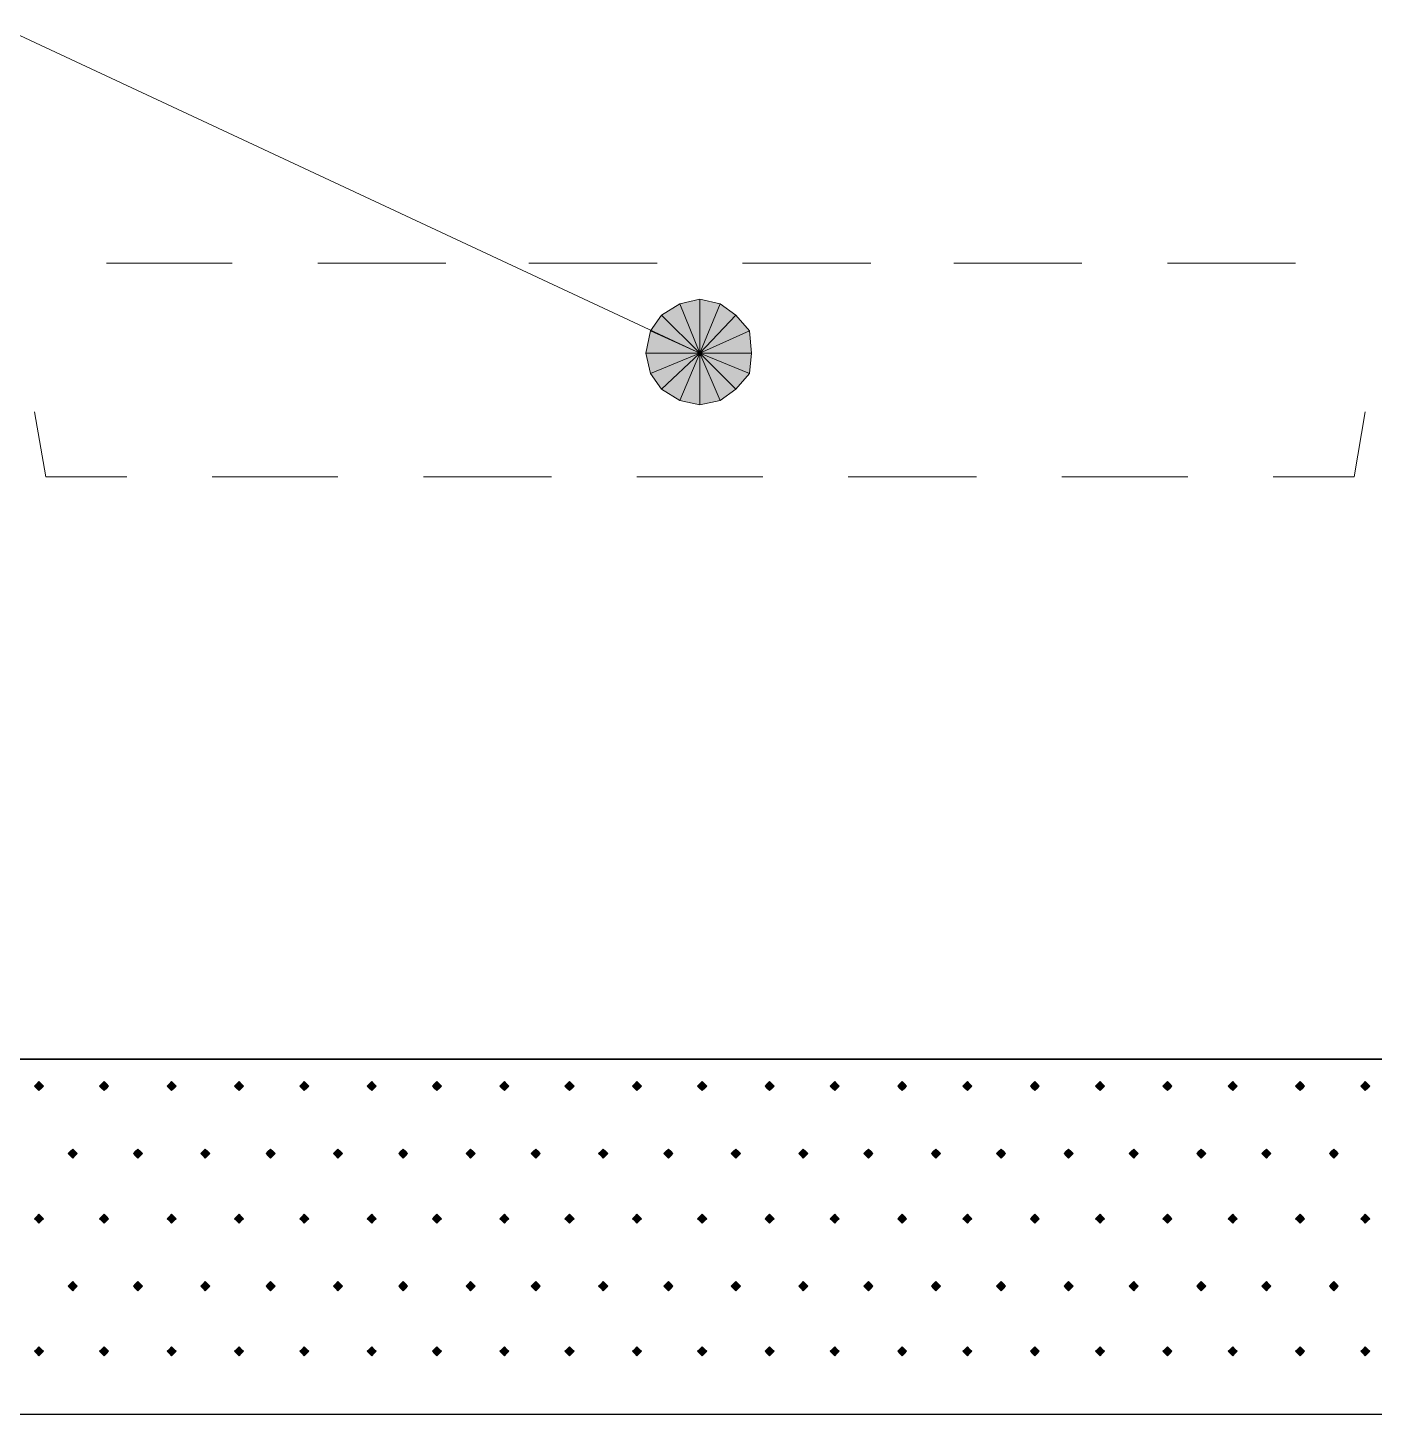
# Model space of a CAD drawing. Header units: millimetres. Extents: x 0 to 420, y 0 to 297.
# Drawn here: x 62.89 to 75.57, y 205.02 to 218.08 of the extents above; entities that cross this region are included whole.
import ezdxf

# ---------------------------------------------------------------- set-up
doc = ezdxf.new("R2010")
doc.units = ezdxf.units.MM

msp = doc.modelspace()

# ---------------------------------------------------------------- hatches: boundary and pattern name
for points in [[(69.025, 215.477), (68.855, 215.371), (69.215, 215.011), (69.025, 215.477)], [(62.992, 208.153), (62.971, 208.132), (62.95, 208.111), (62.971, 208.089), (62.992, 208.068), (63.013, 208.089), (63.034, 208.111), (63.013, 208.132), (62.992, 208.153)], [(63.606, 208.153), (63.585, 208.132), (63.563, 208.111), (63.585, 208.089), (63.606, 208.068), (63.627, 208.089), (63.648, 208.111), (63.627, 208.132), (63.606, 208.153)], [(64.241, 208.153), (64.22, 208.132), (64.199, 208.111), (64.22, 208.089), (64.241, 208.068), (64.262, 208.089), (64.283, 208.111), (64.262, 208.132), (64.241, 208.153)], [(64.876, 208.153), (64.855, 208.132), (64.834, 208.111), (64.855, 208.089), (64.876, 208.068), (64.897, 208.089), (64.918, 208.111), (64.897, 208.132), (64.876, 208.153)], [(65.49, 208.153), (65.469, 208.132), (65.447, 208.111), (65.469, 208.089), (65.49, 208.068), (65.511, 208.089), (65.532, 208.111), (65.511, 208.132), (65.49, 208.153)], [(66.125, 208.153), (66.104, 208.132), (66.082, 208.111), (66.104, 208.089), (66.125, 208.068), (66.146, 208.089), (66.167, 208.111), (66.146, 208.132), (66.125, 208.153)], [(66.738, 208.153), (66.717, 208.132), (66.696, 208.111), (66.717, 208.089), (66.738, 208.068), (66.76, 208.089), (66.781, 208.111), (66.76, 208.132), (66.738, 208.153)], [(67.374, 208.153), (67.352, 208.132), (67.331, 208.111), (67.352, 208.089), (67.374, 208.068), (67.395, 208.089), (67.416, 208.111), (67.395, 208.132), (67.374, 208.153)], [(67.987, 208.153), (67.966, 208.132), (67.945, 208.111), (67.966, 208.089), (67.987, 208.068), (68.009, 208.089), (68.03, 208.111), (68.009, 208.132), (67.987, 208.153)], [(68.622, 208.153), (68.601, 208.132), (68.58, 208.111), (68.601, 208.089), (68.622, 208.068), (68.644, 208.089), (68.665, 208.111), (68.644, 208.132), (68.622, 208.153)], [(69.236, 208.153), (69.215, 208.132), (69.194, 208.111), (69.215, 208.089), (69.236, 208.068), (69.257, 208.089), (69.279, 208.111), (69.257, 208.132), (69.236, 208.153)], [(69.871, 208.153), (69.85, 208.132), (69.829, 208.111), (69.85, 208.089), (69.871, 208.068), (69.892, 208.089), (69.913, 208.111), (69.892, 208.132), (69.871, 208.153)], [(70.485, 208.153), (70.464, 208.132), (70.443, 208.111), (70.464, 208.089), (70.485, 208.068), (70.506, 208.089), (70.527, 208.111), (70.506, 208.132), (70.485, 208.153)], [(71.12, 208.153), (71.099, 208.132), (71.078, 208.111), (71.099, 208.089), (71.12, 208.068), (71.141, 208.089), (71.162, 208.111), (71.141, 208.132), (71.12, 208.153)], [(71.734, 208.153), (71.713, 208.132), (71.692, 208.111), (71.713, 208.089), (71.734, 208.068), (71.755, 208.089), (71.776, 208.111), (71.755, 208.132), (71.734, 208.153)], [(72.369, 208.153), (72.348, 208.132), (72.327, 208.111), (72.348, 208.089), (72.369, 208.068), (72.39, 208.089), (72.411, 208.111), (72.39, 208.132), (72.369, 208.153)], [(72.983, 208.153), (72.962, 208.132), (72.94, 208.111), (72.962, 208.089), (72.983, 208.068), (73.004, 208.089), (73.025, 208.111), (73.004, 208.132), (72.983, 208.153)], [(73.618, 208.153), (73.596, 208.132), (73.575, 208.111), (73.596, 208.089), (73.618, 208.068), (73.639, 208.089), (73.66, 208.111), (73.639, 208.132), (73.618, 208.153)], [(74.232, 208.153), (74.21, 208.132), (74.189, 208.111), (74.21, 208.089), (74.232, 208.068), (74.253, 208.089), (74.274, 208.111), (74.253, 208.132), (74.232, 208.153)], [(74.867, 208.153), (74.845, 208.132), (74.824, 208.111), (74.845, 208.089), (74.867, 208.068), (74.888, 208.089), (74.909, 208.111), (74.888, 208.132), (74.867, 208.153)], [(75.48, 208.153), (75.459, 208.132), (75.438, 208.111), (75.459, 208.089), (75.48, 208.068), (75.502, 208.089), (75.523, 208.111), (75.502, 208.132), (75.48, 208.153)], [(63.31, 207.518), (63.288, 207.497), (63.267, 207.476), (63.288, 207.454), (63.31, 207.433), (63.331, 207.454), (63.352, 207.476), (63.331, 207.497), (63.31, 207.518)], [(63.923, 207.518), (63.902, 207.497), (63.881, 207.476), (63.902, 207.454), (63.923, 207.433), (63.945, 207.454), (63.966, 207.476), (63.945, 207.497), (63.923, 207.518)], [(64.558, 207.518), (64.537, 207.497), (64.516, 207.476), (64.537, 207.454), (64.558, 207.433), (64.579, 207.454), (64.601, 207.476), (64.579, 207.497), (64.558, 207.518)], [(65.172, 207.518), (65.151, 207.497), (65.13, 207.476), (65.151, 207.454), (65.172, 207.433), (65.193, 207.454), (65.215, 207.476), (65.193, 207.497), (65.172, 207.518)], [(65.807, 207.518), (65.786, 207.497), (65.765, 207.476), (65.786, 207.454), (65.807, 207.433), (65.828, 207.454), (65.85, 207.476), (65.828, 207.497), (65.807, 207.518)], [(66.421, 207.518), (66.4, 207.497), (66.379, 207.476), (66.4, 207.454), (66.421, 207.433), (66.442, 207.454), (66.463, 207.476), (66.442, 207.497), (66.421, 207.518)], [(67.056, 207.518), (67.035, 207.497), (67.014, 207.476), (67.035, 207.454), (67.056, 207.433), (67.077, 207.454), (67.098, 207.476), (67.077, 207.497), (67.056, 207.518)], [(67.67, 207.518), (67.649, 207.497), (67.628, 207.476), (67.649, 207.454), (67.67, 207.433), (67.691, 207.454), (67.712, 207.476), (67.691, 207.497), (67.67, 207.518)], [(68.305, 207.518), (68.284, 207.497), (68.262, 207.476), (68.284, 207.454), (68.305, 207.433), (68.326, 207.454), (68.347, 207.476), (68.326, 207.497), (68.305, 207.518)], [(68.919, 207.518), (68.898, 207.497), (68.876, 207.476), (68.898, 207.454), (68.919, 207.433), (68.94, 207.454), (68.961, 207.476), (68.94, 207.497), (68.919, 207.518)], [(69.554, 207.518), (69.533, 207.497), (69.511, 207.476), (69.533, 207.454), (69.554, 207.433), (69.575, 207.454), (69.596, 207.476), (69.575, 207.497), (69.554, 207.518)], [(70.189, 207.518), (70.168, 207.497), (70.146, 207.476), (70.168, 207.454), (70.189, 207.433), (70.21, 207.454), (70.231, 207.476), (70.21, 207.497), (70.189, 207.518)], [(70.803, 207.518), (70.781, 207.497), (70.76, 207.476), (70.781, 207.454), (70.803, 207.433), (70.824, 207.454), (70.845, 207.476), (70.824, 207.497), (70.803, 207.518)], [(71.438, 207.518), (71.416, 207.497), (71.395, 207.476), (71.416, 207.454), (71.438, 207.433), (71.459, 207.454), (71.48, 207.476), (71.459, 207.497), (71.438, 207.518)], [(72.051, 207.518), (72.03, 207.497), (72.009, 207.476), (72.03, 207.454), (72.051, 207.433), (72.073, 207.454), (72.094, 207.476), (72.073, 207.497), (72.051, 207.518)], [(72.686, 207.518), (72.665, 207.497), (72.644, 207.476), (72.665, 207.454), (72.686, 207.433), (72.708, 207.454), (72.729, 207.476), (72.708, 207.497), (72.686, 207.518)], [(73.3, 207.518), (73.279, 207.497), (73.258, 207.476), (73.279, 207.454), (73.3, 207.433), (73.321, 207.454), (73.343, 207.476), (73.321, 207.497), (73.3, 207.518)], [(73.935, 207.518), (73.914, 207.497), (73.893, 207.476), (73.914, 207.454), (73.935, 207.433), (73.956, 207.454), (73.978, 207.476), (73.956, 207.497), (73.935, 207.518)], [(74.549, 207.518), (74.528, 207.497), (74.507, 207.476), (74.528, 207.454), (74.549, 207.433), (74.57, 207.454), (74.591, 207.476), (74.57, 207.497), (74.549, 207.518)], [(75.184, 207.518), (75.163, 207.497), (75.142, 207.476), (75.163, 207.454), (75.184, 207.433), (75.205, 207.454), (75.226, 207.476), (75.205, 207.497), (75.184, 207.518)], [(62.992, 206.904), (62.971, 206.883), (62.95, 206.862), (62.971, 206.841), (62.992, 206.82), (63.013, 206.841), (63.034, 206.862), (63.013, 206.883), (62.992, 206.904)], [(63.606, 206.904), (63.585, 206.883), (63.563, 206.862), (63.585, 206.841), (63.606, 206.82), (63.627, 206.841), (63.648, 206.862), (63.627, 206.883), (63.606, 206.904)], [(64.241, 206.904), (64.22, 206.883), (64.199, 206.862), (64.22, 206.841), (64.241, 206.82), (64.262, 206.841), (64.283, 206.862), (64.262, 206.883), (64.241, 206.904)], [(64.876, 206.904), (64.855, 206.883), (64.834, 206.862), (64.855, 206.841), (64.876, 206.82), (64.897, 206.841), (64.918, 206.862), (64.897, 206.883), (64.876, 206.904)], [(65.49, 206.904), (65.469, 206.883), (65.447, 206.862), (65.469, 206.841), (65.49, 206.82), (65.511, 206.841), (65.532, 206.862), (65.511, 206.883), (65.49, 206.904)], [(66.125, 206.904), (66.104, 206.883), (66.082, 206.862), (66.104, 206.841), (66.125, 206.82), (66.146, 206.841), (66.167, 206.862), (66.146, 206.883), (66.125, 206.904)], [(66.738, 206.904), (66.717, 206.883), (66.696, 206.862), (66.717, 206.841), (66.738, 206.82), (66.76, 206.841), (66.781, 206.862), (66.76, 206.883), (66.738, 206.904)], [(67.374, 206.904), (67.352, 206.883), (67.331, 206.862), (67.352, 206.841), (67.374, 206.82), (67.395, 206.841), (67.416, 206.862), (67.395, 206.883), (67.374, 206.904)], [(67.987, 206.904), (67.966, 206.883), (67.945, 206.862), (67.966, 206.841), (67.987, 206.82), (68.009, 206.841), (68.03, 206.862), (68.009, 206.883), (67.987, 206.904)], [(68.622, 206.904), (68.601, 206.883), (68.58, 206.862), (68.601, 206.841), (68.622, 206.82), (68.644, 206.841), (68.665, 206.862), (68.644, 206.883), (68.622, 206.904)], [(69.236, 206.904), (69.215, 206.883), (69.194, 206.862), (69.215, 206.841), (69.236, 206.82), (69.257, 206.841), (69.279, 206.862), (69.257, 206.883), (69.236, 206.904)], [(69.871, 206.904), (69.85, 206.883), (69.829, 206.862), (69.85, 206.841), (69.871, 206.82), (69.892, 206.841), (69.913, 206.862), (69.892, 206.883), (69.871, 206.904)], [(70.485, 206.904), (70.464, 206.883), (70.443, 206.862), (70.464, 206.841), (70.485, 206.82), (70.506, 206.841), (70.527, 206.862), (70.506, 206.883), (70.485, 206.904)], [(71.12, 206.904), (71.099, 206.883), (71.078, 206.862), (71.099, 206.841), (71.12, 206.82), (71.141, 206.841), (71.162, 206.862), (71.141, 206.883), (71.12, 206.904)], [(71.734, 206.904), (71.713, 206.883), (71.692, 206.862), (71.713, 206.841), (71.734, 206.82), (71.755, 206.841), (71.776, 206.862), (71.755, 206.883), (71.734, 206.904)], [(72.369, 206.904), (72.348, 206.883), (72.327, 206.862), (72.348, 206.841), (72.369, 206.82), (72.39, 206.841), (72.411, 206.862), (72.39, 206.883), (72.369, 206.904)], [(72.983, 206.904), (72.962, 206.883), (72.94, 206.862), (72.962, 206.841), (72.983, 206.82), (73.004, 206.841), (73.025, 206.862), (73.004, 206.883), (72.983, 206.904)], [(73.618, 206.904), (73.596, 206.883), (73.575, 206.862), (73.596, 206.841), (73.618, 206.82), (73.639, 206.841), (73.66, 206.862), (73.639, 206.883), (73.618, 206.904)], [(74.232, 206.904), (74.21, 206.883), (74.189, 206.862), (74.21, 206.841), (74.232, 206.82), (74.253, 206.841), (74.274, 206.862), (74.253, 206.883), (74.232, 206.904)], [(74.867, 206.904), (74.845, 206.883), (74.824, 206.862), (74.845, 206.841), (74.867, 206.82), (74.888, 206.841), (74.909, 206.862), (74.888, 206.883), (74.867, 206.904)], [(75.48, 206.904), (75.459, 206.883), (75.438, 206.862), (75.459, 206.841), (75.48, 206.82), (75.502, 206.841), (75.523, 206.862), (75.502, 206.883), (75.48, 206.904)], [(63.31, 206.269), (63.288, 206.248), (63.267, 206.227), (63.288, 206.206), (63.31, 206.184), (63.331, 206.206), (63.352, 206.227), (63.331, 206.248), (63.31, 206.269)], [(63.923, 206.269), (63.902, 206.248), (63.881, 206.227), (63.902, 206.206), (63.923, 206.184), (63.945, 206.206), (63.966, 206.227), (63.945, 206.248), (63.923, 206.269)], [(64.558, 206.269), (64.537, 206.248), (64.516, 206.227), (64.537, 206.206), (64.558, 206.184), (64.579, 206.206), (64.601, 206.227), (64.579, 206.248), (64.558, 206.269)], [(65.172, 206.269), (65.151, 206.248), (65.13, 206.227), (65.151, 206.206), (65.172, 206.184), (65.193, 206.206), (65.215, 206.227), (65.193, 206.248), (65.172, 206.269)], [(65.807, 206.269), (65.786, 206.248), (65.765, 206.227), (65.786, 206.206), (65.807, 206.184), (65.828, 206.206), (65.85, 206.227), (65.828, 206.248), (65.807, 206.269)], [(66.421, 206.269), (66.4, 206.248), (66.379, 206.227), (66.4, 206.206), (66.421, 206.184), (66.442, 206.206), (66.463, 206.227), (66.442, 206.248), (66.421, 206.269)], [(67.056, 206.269), (67.035, 206.248), (67.014, 206.227), (67.035, 206.206), (67.056, 206.184), (67.077, 206.206), (67.098, 206.227), (67.077, 206.248), (67.056, 206.269)], [(67.67, 206.269), (67.649, 206.248), (67.628, 206.227), (67.649, 206.206), (67.67, 206.184), (67.691, 206.206), (67.712, 206.227), (67.691, 206.248), (67.67, 206.269)], [(68.305, 206.269), (68.284, 206.248), (68.262, 206.227), (68.284, 206.206), (68.305, 206.184), (68.326, 206.206), (68.347, 206.227), (68.326, 206.248), (68.305, 206.269)], [(68.919, 206.269), (68.898, 206.248), (68.876, 206.227), (68.898, 206.206), (68.919, 206.184), (68.94, 206.206), (68.961, 206.227), (68.94, 206.248), (68.919, 206.269)], [(69.554, 206.269), (69.533, 206.248), (69.511, 206.227), (69.533, 206.206), (69.554, 206.184), (69.575, 206.206), (69.596, 206.227), (69.575, 206.248), (69.554, 206.269)], [(70.189, 206.269), (70.168, 206.248), (70.146, 206.227), (70.168, 206.206), (70.189, 206.184), (70.21, 206.206), (70.231, 206.227), (70.21, 206.248), (70.189, 206.269)], [(70.803, 206.269), (70.781, 206.248), (70.76, 206.227), (70.781, 206.206), (70.803, 206.184), (70.824, 206.206), (70.845, 206.227), (70.824, 206.248), (70.803, 206.269)], [(71.438, 206.269), (71.416, 206.248), (71.395, 206.227), (71.416, 206.206), (71.438, 206.184), (71.459, 206.206), (71.48, 206.227), (71.459, 206.248), (71.438, 206.269)], [(72.051, 206.269), (72.03, 206.248), (72.009, 206.227), (72.03, 206.206), (72.051, 206.184), (72.073, 206.206), (72.094, 206.227), (72.073, 206.248), (72.051, 206.269)], [(72.686, 206.269), (72.665, 206.248), (72.644, 206.227), (72.665, 206.206), (72.686, 206.184), (72.708, 206.206), (72.729, 206.227), (72.708, 206.248), (72.686, 206.269)], [(73.3, 206.269), (73.279, 206.248), (73.258, 206.227), (73.279, 206.206), (73.3, 206.184), (73.321, 206.206), (73.343, 206.227), (73.321, 206.248), (73.3, 206.269)], [(73.935, 206.269), (73.914, 206.248), (73.893, 206.227), (73.914, 206.206), (73.935, 206.184), (73.956, 206.206), (73.978, 206.227), (73.956, 206.248), (73.935, 206.269)], [(74.549, 206.269), (74.528, 206.248), (74.507, 206.227), (74.528, 206.206), (74.549, 206.184), (74.57, 206.206), (74.591, 206.227), (74.57, 206.248), (74.549, 206.269)], [(75.184, 206.269), (75.163, 206.248), (75.142, 206.227), (75.163, 206.206), (75.184, 206.184), (75.205, 206.206), (75.226, 206.227), (75.205, 206.248), (75.184, 206.269)], [(62.992, 205.655), (62.971, 205.634), (62.95, 205.613), (62.971, 205.592), (62.992, 205.571), (63.013, 205.592), (63.034, 205.613), (63.013, 205.634), (62.992, 205.655)], [(63.606, 205.655), (63.585, 205.634), (63.563, 205.613), (63.585, 205.592), (63.606, 205.571), (63.627, 205.592), (63.648, 205.613), (63.627, 205.634), (63.606, 205.655)], [(64.241, 205.655), (64.22, 205.634), (64.199, 205.613), (64.22, 205.592), (64.241, 205.571), (64.262, 205.592), (64.283, 205.613), (64.262, 205.634), (64.241, 205.655)], [(64.876, 205.655), (64.855, 205.634), (64.834, 205.613), (64.855, 205.592), (64.876, 205.571), (64.897, 205.592), (64.918, 205.613), (64.897, 205.634), (64.876, 205.655)], [(65.49, 205.655), (65.469, 205.634), (65.447, 205.613), (65.469, 205.592), (65.49, 205.571), (65.511, 205.592), (65.532, 205.613), (65.511, 205.634), (65.49, 205.655)], [(66.125, 205.655), (66.104, 205.634), (66.082, 205.613), (66.104, 205.592), (66.125, 205.571), (66.146, 205.592), (66.167, 205.613), (66.146, 205.634), (66.125, 205.655)], [(66.738, 205.655), (66.717, 205.634), (66.696, 205.613), (66.717, 205.592), (66.738, 205.571), (66.76, 205.592), (66.781, 205.613), (66.76, 205.634), (66.738, 205.655)], [(67.374, 205.655), (67.352, 205.634), (67.331, 205.613), (67.352, 205.592), (67.374, 205.571), (67.395, 205.592), (67.416, 205.613), (67.395, 205.634), (67.374, 205.655)], [(67.987, 205.655), (67.966, 205.634), (67.945, 205.613), (67.966, 205.592), (67.987, 205.571), (68.009, 205.592), (68.03, 205.613), (68.009, 205.634), (67.987, 205.655)], [(68.622, 205.655), (68.601, 205.634), (68.58, 205.613), (68.601, 205.592), (68.622, 205.571), (68.644, 205.592), (68.665, 205.613), (68.644, 205.634), (68.622, 205.655)], [(69.236, 205.655), (69.215, 205.634), (69.194, 205.613), (69.215, 205.592), (69.236, 205.571), (69.257, 205.592), (69.279, 205.613), (69.257, 205.634), (69.236, 205.655)], [(69.871, 205.655), (69.85, 205.634), (69.829, 205.613), (69.85, 205.592), (69.871, 205.571), (69.892, 205.592), (69.913, 205.613), (69.892, 205.634), (69.871, 205.655)], [(70.485, 205.655), (70.464, 205.634), (70.443, 205.613), (70.464, 205.592), (70.485, 205.571), (70.506, 205.592), (70.527, 205.613), (70.506, 205.634), (70.485, 205.655)], [(71.12, 205.655), (71.099, 205.634), (71.078, 205.613), (71.099, 205.592), (71.12, 205.571), (71.141, 205.592), (71.162, 205.613), (71.141, 205.634), (71.12, 205.655)], [(71.734, 205.655), (71.713, 205.634), (71.692, 205.613), (71.713, 205.592), (71.734, 205.571), (71.755, 205.592), (71.776, 205.613), (71.755, 205.634), (71.734, 205.655)], [(72.369, 205.655), (72.348, 205.634), (72.327, 205.613), (72.348, 205.592), (72.369, 205.571), (72.39, 205.592), (72.411, 205.613), (72.39, 205.634), (72.369, 205.655)], [(72.983, 205.655), (72.962, 205.634), (72.94, 205.613), (72.962, 205.592), (72.983, 205.571), (73.004, 205.592), (73.025, 205.613), (73.004, 205.634), (72.983, 205.655)], [(73.618, 205.655), (73.596, 205.634), (73.575, 205.613), (73.596, 205.592), (73.618, 205.571), (73.639, 205.592), (73.66, 205.613), (73.639, 205.634), (73.618, 205.655)], [(74.232, 205.655), (74.21, 205.634), (74.189, 205.613), (74.21, 205.592), (74.232, 205.571), (74.253, 205.592), (74.274, 205.613), (74.253, 205.634), (74.232, 205.655)], [(74.867, 205.655), (74.845, 205.634), (74.824, 205.613), (74.845, 205.592), (74.867, 205.571), (74.888, 205.592), (74.909, 205.613), (74.888, 205.634), (74.867, 205.655)], [(75.48, 205.655), (75.459, 205.634), (75.438, 205.613), (75.459, 205.592), (75.48, 205.571), (75.502, 205.592), (75.523, 205.613), (75.502, 205.634), (75.48, 205.655)]]:
    msp.add_hatch(color=7).paths.add_polyline_path(points)
h = msp.add_hatch(color=7)
h.paths.add_polyline_path([(69.554, 215.371), (69.406, 215.477), (69.215, 215.011), (69.554, 215.371)])
h.paths.add_polyline_path([(69.406, 215.477), (69.215, 215.011), (69.215, 215.519), (69.406, 215.477)])
h.paths.add_polyline_path([(69.215, 215.011), (69.215, 215.519), (69.025, 215.477), (69.215, 215.011)])
h = msp.add_hatch(color=7)
h.paths.add_polyline_path([(68.855, 215.371), (68.749, 215.223), (69.215, 215.011), (68.855, 215.371)])
h.paths.add_polyline_path([(68.749, 215.223), (69.215, 215.011), (68.707, 215.011), (68.749, 215.223)])
h.paths.add_polyline_path([(69.215, 215.011), (68.707, 215.011), (68.749, 214.821), (69.215, 215.011)])
h = msp.add_hatch(color=7)
h.paths.add_polyline_path([(69.681, 214.821), (69.702, 215.011), (69.215, 215.011), (69.681, 214.821)])
h.paths.add_polyline_path([(69.702, 215.011), (69.215, 215.011), (69.681, 215.223), (69.702, 215.011)])
h.paths.add_polyline_path([(69.215, 215.011), (69.681, 215.223), (69.554, 215.371), (69.215, 215.011)])
h = msp.add_hatch(color=7)
h.paths.add_polyline_path([(68.749, 214.821), (68.855, 214.672), (69.215, 215.011), (68.749, 214.821)])
h.paths.add_polyline_path([(68.855, 214.672), (69.215, 215.011), (69.025, 214.566), (68.855, 214.672)])
h.paths.add_polyline_path([(69.215, 215.011), (69.025, 214.566), (69.215, 214.524), (69.215, 215.011)])
h = msp.add_hatch(color=7)
h.paths.add_polyline_path([(69.215, 214.524), (69.406, 214.566), (69.215, 215.011), (69.215, 214.524)])
h.paths.add_polyline_path([(69.406, 214.566), (69.215, 215.011), (69.554, 214.672), (69.406, 214.566)])
h.paths.add_polyline_path([(69.215, 215.011), (69.554, 214.672), (69.681, 214.821), (69.215, 215.011)])

# ---------------------------------------------------------------- linework, layer by layer
at = {"lineweight": 13}
for points in [[(50.102, 223.943), (69.215, 215.011)], [(63.627, 215.858), (64.812, 215.858)], [(65.617, 215.858), (66.823, 215.858)], [(67.606, 215.858), (68.813, 215.858)], [(69.617, 215.858), (70.824, 215.858)], [(71.607, 215.858), (72.813, 215.858)], [(73.618, 215.858), (74.824, 215.858)], [(62.95, 214.461), (63.056, 213.847)], [(75.48, 214.461), (75.375, 213.847)], [(63.056, 213.847), (63.818, 213.847)], [(64.622, 213.847), (65.807, 213.847)], [(66.612, 213.847), (67.818, 213.847)], [(68.622, 213.847), (69.808, 213.847)], [(70.612, 213.847), (71.819, 213.847)], [(72.623, 213.847), (73.808, 213.847)], [(74.612, 213.847), (75.375, 213.847)]]:
    msp.add_lwpolyline(points, dxfattribs=at)
at = {"lineweight": 0}
for points in [[(69.025, 215.477), (68.855, 215.371), (69.215, 215.011)], [(69.215, 215.011), (69.215, 215.519), (69.025, 215.477)], [(69.406, 215.477), (69.215, 215.011), (69.215, 215.519)], [(69.554, 215.371), (69.406, 215.477), (69.215, 215.011)], [(68.855, 215.371), (68.749, 215.223), (69.215, 215.011)], [(69.215, 215.011), (69.681, 215.223), (69.554, 215.371)], [(68.749, 215.223), (69.215, 215.011), (68.707, 215.011)], [(69.702, 215.011), (69.215, 215.011), (69.681, 215.223)], [(69.215, 215.011), (68.707, 215.011), (68.749, 214.821)], [(68.749, 214.821), (68.855, 214.672), (69.215, 215.011)], [(68.855, 214.672), (69.215, 215.011), (69.025, 214.566)], [(69.215, 215.011), (69.025, 214.566), (69.215, 214.524)], [(69.215, 214.524), (69.406, 214.566), (69.215, 215.011)], [(69.406, 214.566), (69.215, 215.011), (69.554, 214.672)], [(69.215, 215.011), (69.554, 214.672), (69.681, 214.821)], [(69.681, 214.821), (69.702, 215.011), (69.215, 215.011)], [(62.992, 208.153), (62.971, 208.132), (62.95, 208.111), (62.971, 208.089), (62.992, 208.068), (63.013, 208.089), (63.034, 208.111), (63.013, 208.132)], [(63.606, 208.153), (63.585, 208.132), (63.563, 208.111), (63.585, 208.089), (63.606, 208.068), (63.627, 208.089), (63.648, 208.111), (63.627, 208.132)], [(64.241, 208.153), (64.22, 208.132), (64.199, 208.111), (64.22, 208.089), (64.241, 208.068), (64.262, 208.089), (64.283, 208.111), (64.262, 208.132)], [(64.876, 208.153), (64.855, 208.132), (64.834, 208.111), (64.855, 208.089), (64.876, 208.068), (64.897, 208.089), (64.918, 208.111), (64.897, 208.132)], [(65.49, 208.153), (65.469, 208.132), (65.447, 208.111), (65.469, 208.089), (65.49, 208.068), (65.511, 208.089), (65.532, 208.111), (65.511, 208.132)], [(66.125, 208.153), (66.104, 208.132), (66.082, 208.111), (66.104, 208.089), (66.125, 208.068), (66.146, 208.089), (66.167, 208.111), (66.146, 208.132)], [(66.738, 208.153), (66.717, 208.132), (66.696, 208.111), (66.717, 208.089), (66.738, 208.068), (66.76, 208.089), (66.781, 208.111), (66.76, 208.132)], [(67.374, 208.153), (67.352, 208.132), (67.331, 208.111), (67.352, 208.089), (67.374, 208.068), (67.395, 208.089), (67.416, 208.111), (67.395, 208.132)], [(67.987, 208.153), (67.966, 208.132), (67.945, 208.111), (67.966, 208.089), (67.987, 208.068), (68.009, 208.089), (68.03, 208.111), (68.009, 208.132)], [(68.622, 208.153), (68.601, 208.132), (68.58, 208.111), (68.601, 208.089), (68.622, 208.068), (68.644, 208.089), (68.665, 208.111), (68.644, 208.132)], [(69.236, 208.153), (69.215, 208.132), (69.194, 208.111), (69.215, 208.089), (69.236, 208.068), (69.257, 208.089), (69.279, 208.111), (69.257, 208.132)], [(69.871, 208.153), (69.85, 208.132), (69.829, 208.111), (69.85, 208.089), (69.871, 208.068), (69.892, 208.089), (69.913, 208.111), (69.892, 208.132)], [(70.485, 208.153), (70.464, 208.132), (70.443, 208.111), (70.464, 208.089), (70.485, 208.068), (70.506, 208.089), (70.527, 208.111), (70.506, 208.132)], [(71.12, 208.153), (71.099, 208.132), (71.078, 208.111), (71.099, 208.089), (71.12, 208.068), (71.141, 208.089), (71.162, 208.111), (71.141, 208.132)], [(71.734, 208.153), (71.713, 208.132), (71.692, 208.111), (71.713, 208.089), (71.734, 208.068), (71.755, 208.089), (71.776, 208.111), (71.755, 208.132)], [(72.369, 208.153), (72.348, 208.132), (72.327, 208.111), (72.348, 208.089), (72.369, 208.068), (72.39, 208.089), (72.411, 208.111), (72.39, 208.132)], [(72.983, 208.153), (72.962, 208.132), (72.94, 208.111), (72.962, 208.089), (72.983, 208.068), (73.004, 208.089), (73.025, 208.111), (73.004, 208.132)], [(73.618, 208.153), (73.596, 208.132), (73.575, 208.111), (73.596, 208.089), (73.618, 208.068), (73.639, 208.089), (73.66, 208.111), (73.639, 208.132)], [(74.232, 208.153), (74.21, 208.132), (74.189, 208.111), (74.21, 208.089), (74.232, 208.068), (74.253, 208.089), (74.274, 208.111), (74.253, 208.132)], [(74.867, 208.153), (74.845, 208.132), (74.824, 208.111), (74.845, 208.089), (74.867, 208.068), (74.888, 208.089), (74.909, 208.111), (74.888, 208.132)], [(75.48, 208.153), (75.459, 208.132), (75.438, 208.111), (75.459, 208.089), (75.48, 208.068), (75.502, 208.089), (75.523, 208.111), (75.502, 208.132)], [(63.31, 207.518), (63.288, 207.497), (63.267, 207.476), (63.288, 207.454), (63.31, 207.433), (63.331, 207.454), (63.352, 207.476), (63.331, 207.497)], [(63.923, 207.518), (63.902, 207.497), (63.881, 207.476), (63.902, 207.454), (63.923, 207.433), (63.945, 207.454), (63.966, 207.476), (63.945, 207.497)], [(64.558, 207.518), (64.537, 207.497), (64.516, 207.476), (64.537, 207.454), (64.558, 207.433), (64.579, 207.454), (64.601, 207.476), (64.579, 207.497)], [(65.172, 207.518), (65.151, 207.497), (65.13, 207.476), (65.151, 207.454), (65.172, 207.433), (65.193, 207.454), (65.215, 207.476), (65.193, 207.497)], [(65.807, 207.518), (65.786, 207.497), (65.765, 207.476), (65.786, 207.454), (65.807, 207.433), (65.828, 207.454), (65.85, 207.476), (65.828, 207.497)], [(66.421, 207.518), (66.4, 207.497), (66.379, 207.476), (66.4, 207.454), (66.421, 207.433), (66.442, 207.454), (66.463, 207.476), (66.442, 207.497)], [(67.056, 207.518), (67.035, 207.497), (67.014, 207.476), (67.035, 207.454), (67.056, 207.433), (67.077, 207.454), (67.098, 207.476), (67.077, 207.497)], [(67.67, 207.518), (67.649, 207.497), (67.628, 207.476), (67.649, 207.454), (67.67, 207.433), (67.691, 207.454), (67.712, 207.476), (67.691, 207.497)], [(68.305, 207.518), (68.284, 207.497), (68.262, 207.476), (68.284, 207.454), (68.305, 207.433), (68.326, 207.454), (68.347, 207.476), (68.326, 207.497)], [(68.919, 207.518), (68.898, 207.497), (68.876, 207.476), (68.898, 207.454), (68.919, 207.433), (68.94, 207.454), (68.961, 207.476), (68.94, 207.497)], [(69.554, 207.518), (69.533, 207.497), (69.511, 207.476), (69.533, 207.454), (69.554, 207.433), (69.575, 207.454), (69.596, 207.476), (69.575, 207.497)], [(70.189, 207.518), (70.168, 207.497), (70.146, 207.476), (70.168, 207.454), (70.189, 207.433), (70.21, 207.454), (70.231, 207.476), (70.21, 207.497)], [(70.803, 207.518), (70.781, 207.497), (70.76, 207.476), (70.781, 207.454), (70.803, 207.433), (70.824, 207.454), (70.845, 207.476), (70.824, 207.497)], [(71.438, 207.518), (71.416, 207.497), (71.395, 207.476), (71.416, 207.454), (71.438, 207.433), (71.459, 207.454), (71.48, 207.476), (71.459, 207.497)], [(72.051, 207.518), (72.03, 207.497), (72.009, 207.476), (72.03, 207.454), (72.051, 207.433), (72.073, 207.454), (72.094, 207.476), (72.073, 207.497)], [(72.686, 207.518), (72.665, 207.497), (72.644, 207.476), (72.665, 207.454), (72.686, 207.433), (72.708, 207.454), (72.729, 207.476), (72.708, 207.497)], [(73.3, 207.518), (73.279, 207.497), (73.258, 207.476), (73.279, 207.454), (73.3, 207.433), (73.321, 207.454), (73.343, 207.476), (73.321, 207.497)], [(73.935, 207.518), (73.914, 207.497), (73.893, 207.476), (73.914, 207.454), (73.935, 207.433), (73.956, 207.454), (73.978, 207.476), (73.956, 207.497)], [(74.549, 207.518), (74.528, 207.497), (74.507, 207.476), (74.528, 207.454), (74.549, 207.433), (74.57, 207.454), (74.591, 207.476), (74.57, 207.497)], [(75.184, 207.518), (75.163, 207.497), (75.142, 207.476), (75.163, 207.454), (75.184, 207.433), (75.205, 207.454), (75.226, 207.476), (75.205, 207.497)], [(62.992, 206.904), (62.971, 206.883), (62.95, 206.862), (62.971, 206.841), (62.992, 206.82), (63.013, 206.841), (63.034, 206.862), (63.013, 206.883)], [(63.606, 206.904), (63.585, 206.883), (63.563, 206.862), (63.585, 206.841), (63.606, 206.82), (63.627, 206.841), (63.648, 206.862), (63.627, 206.883)], [(64.241, 206.904), (64.22, 206.883), (64.199, 206.862), (64.22, 206.841), (64.241, 206.82), (64.262, 206.841), (64.283, 206.862), (64.262, 206.883)], [(64.876, 206.904), (64.855, 206.883), (64.834, 206.862), (64.855, 206.841), (64.876, 206.82), (64.897, 206.841), (64.918, 206.862), (64.897, 206.883)], [(65.49, 206.904), (65.469, 206.883), (65.447, 206.862), (65.469, 206.841), (65.49, 206.82), (65.511, 206.841), (65.532, 206.862), (65.511, 206.883)], [(66.125, 206.904), (66.104, 206.883), (66.082, 206.862), (66.104, 206.841), (66.125, 206.82), (66.146, 206.841), (66.167, 206.862), (66.146, 206.883)], [(66.738, 206.904), (66.717, 206.883), (66.696, 206.862), (66.717, 206.841), (66.738, 206.82), (66.76, 206.841), (66.781, 206.862), (66.76, 206.883)], [(67.374, 206.904), (67.352, 206.883), (67.331, 206.862), (67.352, 206.841), (67.374, 206.82), (67.395, 206.841), (67.416, 206.862), (67.395, 206.883)], [(67.987, 206.904), (67.966, 206.883), (67.945, 206.862), (67.966, 206.841), (67.987, 206.82), (68.009, 206.841), (68.03, 206.862), (68.009, 206.883)], [(68.622, 206.904), (68.601, 206.883), (68.58, 206.862), (68.601, 206.841), (68.622, 206.82), (68.644, 206.841), (68.665, 206.862), (68.644, 206.883)], [(69.236, 206.904), (69.215, 206.883), (69.194, 206.862), (69.215, 206.841), (69.236, 206.82), (69.257, 206.841), (69.279, 206.862), (69.257, 206.883)], [(69.871, 206.904), (69.85, 206.883), (69.829, 206.862), (69.85, 206.841), (69.871, 206.82), (69.892, 206.841), (69.913, 206.862), (69.892, 206.883)], [(70.485, 206.904), (70.464, 206.883), (70.443, 206.862), (70.464, 206.841), (70.485, 206.82), (70.506, 206.841), (70.527, 206.862), (70.506, 206.883)], [(71.12, 206.904), (71.099, 206.883), (71.078, 206.862), (71.099, 206.841), (71.12, 206.82), (71.141, 206.841), (71.162, 206.862), (71.141, 206.883)], [(71.734, 206.904), (71.713, 206.883), (71.692, 206.862), (71.713, 206.841), (71.734, 206.82), (71.755, 206.841), (71.776, 206.862), (71.755, 206.883)], [(72.369, 206.904), (72.348, 206.883), (72.327, 206.862), (72.348, 206.841), (72.369, 206.82), (72.39, 206.841), (72.411, 206.862), (72.39, 206.883)], [(72.983, 206.904), (72.962, 206.883), (72.94, 206.862), (72.962, 206.841), (72.983, 206.82), (73.004, 206.841), (73.025, 206.862), (73.004, 206.883)], [(73.618, 206.904), (73.596, 206.883), (73.575, 206.862), (73.596, 206.841), (73.618, 206.82), (73.639, 206.841), (73.66, 206.862), (73.639, 206.883)], [(74.232, 206.904), (74.21, 206.883), (74.189, 206.862), (74.21, 206.841), (74.232, 206.82), (74.253, 206.841), (74.274, 206.862), (74.253, 206.883)], [(74.867, 206.904), (74.845, 206.883), (74.824, 206.862), (74.845, 206.841), (74.867, 206.82), (74.888, 206.841), (74.909, 206.862), (74.888, 206.883)], [(75.48, 206.904), (75.459, 206.883), (75.438, 206.862), (75.459, 206.841), (75.48, 206.82), (75.502, 206.841), (75.523, 206.862), (75.502, 206.883)], [(63.31, 206.269), (63.288, 206.248), (63.267, 206.227), (63.288, 206.206), (63.31, 206.184), (63.331, 206.206), (63.352, 206.227), (63.331, 206.248)], [(63.923, 206.269), (63.902, 206.248), (63.881, 206.227), (63.902, 206.206), (63.923, 206.184), (63.945, 206.206), (63.966, 206.227), (63.945, 206.248)], [(64.558, 206.269), (64.537, 206.248), (64.516, 206.227), (64.537, 206.206), (64.558, 206.184), (64.579, 206.206), (64.601, 206.227), (64.579, 206.248)], [(65.172, 206.269), (65.151, 206.248), (65.13, 206.227), (65.151, 206.206), (65.172, 206.184), (65.193, 206.206), (65.215, 206.227), (65.193, 206.248)], [(65.807, 206.269), (65.786, 206.248), (65.765, 206.227), (65.786, 206.206), (65.807, 206.184), (65.828, 206.206), (65.85, 206.227), (65.828, 206.248)], [(66.421, 206.269), (66.4, 206.248), (66.379, 206.227), (66.4, 206.206), (66.421, 206.184), (66.442, 206.206), (66.463, 206.227), (66.442, 206.248)], [(67.056, 206.269), (67.035, 206.248), (67.014, 206.227), (67.035, 206.206), (67.056, 206.184), (67.077, 206.206), (67.098, 206.227), (67.077, 206.248)], [(67.67, 206.269), (67.649, 206.248), (67.628, 206.227), (67.649, 206.206), (67.67, 206.184), (67.691, 206.206), (67.712, 206.227), (67.691, 206.248)], [(68.305, 206.269), (68.284, 206.248), (68.262, 206.227), (68.284, 206.206), (68.305, 206.184), (68.326, 206.206), (68.347, 206.227), (68.326, 206.248)], [(68.919, 206.269), (68.898, 206.248), (68.876, 206.227), (68.898, 206.206), (68.919, 206.184), (68.94, 206.206), (68.961, 206.227), (68.94, 206.248)], [(69.554, 206.269), (69.533, 206.248), (69.511, 206.227), (69.533, 206.206), (69.554, 206.184), (69.575, 206.206), (69.596, 206.227), (69.575, 206.248)], [(70.189, 206.269), (70.168, 206.248), (70.146, 206.227), (70.168, 206.206), (70.189, 206.184), (70.21, 206.206), (70.231, 206.227), (70.21, 206.248)], [(70.803, 206.269), (70.781, 206.248), (70.76, 206.227), (70.781, 206.206), (70.803, 206.184), (70.824, 206.206), (70.845, 206.227), (70.824, 206.248)], [(71.438, 206.269), (71.416, 206.248), (71.395, 206.227), (71.416, 206.206), (71.438, 206.184), (71.459, 206.206), (71.48, 206.227), (71.459, 206.248)], [(72.051, 206.269), (72.03, 206.248), (72.009, 206.227), (72.03, 206.206), (72.051, 206.184), (72.073, 206.206), (72.094, 206.227), (72.073, 206.248)], [(72.686, 206.269), (72.665, 206.248), (72.644, 206.227), (72.665, 206.206), (72.686, 206.184), (72.708, 206.206), (72.729, 206.227), (72.708, 206.248)], [(73.3, 206.269), (73.279, 206.248), (73.258, 206.227), (73.279, 206.206), (73.3, 206.184), (73.321, 206.206), (73.343, 206.227), (73.321, 206.248)], [(73.935, 206.269), (73.914, 206.248), (73.893, 206.227), (73.914, 206.206), (73.935, 206.184), (73.956, 206.206), (73.978, 206.227), (73.956, 206.248)], [(74.549, 206.269), (74.528, 206.248), (74.507, 206.227), (74.528, 206.206), (74.549, 206.184), (74.57, 206.206), (74.591, 206.227), (74.57, 206.248)], [(75.184, 206.269), (75.163, 206.248), (75.142, 206.227), (75.163, 206.206), (75.184, 206.184), (75.205, 206.206), (75.226, 206.227), (75.205, 206.248)], [(62.992, 205.655), (62.971, 205.634), (62.95, 205.613), (62.971, 205.592), (62.992, 205.571), (63.013, 205.592), (63.034, 205.613), (63.013, 205.634)], [(63.606, 205.655), (63.585, 205.634), (63.563, 205.613), (63.585, 205.592), (63.606, 205.571), (63.627, 205.592), (63.648, 205.613), (63.627, 205.634)], [(64.241, 205.655), (64.22, 205.634), (64.199, 205.613), (64.22, 205.592), (64.241, 205.571), (64.262, 205.592), (64.283, 205.613), (64.262, 205.634)], [(64.876, 205.655), (64.855, 205.634), (64.834, 205.613), (64.855, 205.592), (64.876, 205.571), (64.897, 205.592), (64.918, 205.613), (64.897, 205.634)], [(65.49, 205.655), (65.469, 205.634), (65.447, 205.613), (65.469, 205.592), (65.49, 205.571), (65.511, 205.592), (65.532, 205.613), (65.511, 205.634)], [(66.125, 205.655), (66.104, 205.634), (66.082, 205.613), (66.104, 205.592), (66.125, 205.571), (66.146, 205.592), (66.167, 205.613), (66.146, 205.634)], [(66.738, 205.655), (66.717, 205.634), (66.696, 205.613), (66.717, 205.592), (66.738, 205.571), (66.76, 205.592), (66.781, 205.613), (66.76, 205.634)], [(67.374, 205.655), (67.352, 205.634), (67.331, 205.613), (67.352, 205.592), (67.374, 205.571), (67.395, 205.592), (67.416, 205.613), (67.395, 205.634)], [(67.987, 205.655), (67.966, 205.634), (67.945, 205.613), (67.966, 205.592), (67.987, 205.571), (68.009, 205.592), (68.03, 205.613), (68.009, 205.634)], [(68.622, 205.655), (68.601, 205.634), (68.58, 205.613), (68.601, 205.592), (68.622, 205.571), (68.644, 205.592), (68.665, 205.613), (68.644, 205.634)], [(69.236, 205.655), (69.215, 205.634), (69.194, 205.613), (69.215, 205.592), (69.236, 205.571), (69.257, 205.592), (69.279, 205.613), (69.257, 205.634)], [(69.871, 205.655), (69.85, 205.634), (69.829, 205.613), (69.85, 205.592), (69.871, 205.571), (69.892, 205.592), (69.913, 205.613), (69.892, 205.634)], [(70.485, 205.655), (70.464, 205.634), (70.443, 205.613), (70.464, 205.592), (70.485, 205.571), (70.506, 205.592), (70.527, 205.613), (70.506, 205.634)], [(71.12, 205.655), (71.099, 205.634), (71.078, 205.613), (71.099, 205.592), (71.12, 205.571), (71.141, 205.592), (71.162, 205.613), (71.141, 205.634)], [(71.734, 205.655), (71.713, 205.634), (71.692, 205.613), (71.713, 205.592), (71.734, 205.571), (71.755, 205.592), (71.776, 205.613), (71.755, 205.634)], [(72.369, 205.655), (72.348, 205.634), (72.327, 205.613), (72.348, 205.592), (72.369, 205.571), (72.39, 205.592), (72.411, 205.613), (72.39, 205.634)], [(72.983, 205.655), (72.962, 205.634), (72.94, 205.613), (72.962, 205.592), (72.983, 205.571), (73.004, 205.592), (73.025, 205.613), (73.004, 205.634)], [(73.618, 205.655), (73.596, 205.634), (73.575, 205.613), (73.596, 205.592), (73.618, 205.571), (73.639, 205.592), (73.66, 205.613), (73.639, 205.634)], [(74.232, 205.655), (74.21, 205.634), (74.189, 205.613), (74.21, 205.592), (74.232, 205.571), (74.253, 205.592), (74.274, 205.613), (74.253, 205.634)], [(74.867, 205.655), (74.845, 205.634), (74.824, 205.613), (74.845, 205.592), (74.867, 205.571), (74.888, 205.592), (74.909, 205.613), (74.888, 205.634)], [(75.48, 205.655), (75.459, 205.634), (75.438, 205.613), (75.459, 205.592), (75.48, 205.571), (75.502, 205.592), (75.523, 205.613), (75.502, 205.634)]]:
    msp.add_lwpolyline(points, close=True, dxfattribs=at)
at = {"lineweight": 30}
for points in [[(84.54, 208.365), (53.89, 208.365)], [(53.89, 208.365), (79.227, 208.365)], [(53.89, 205.02), (84.54, 205.02)]]:
    msp.add_lwpolyline(points, dxfattribs=at)

doc.saveas('drawing.dxf')
